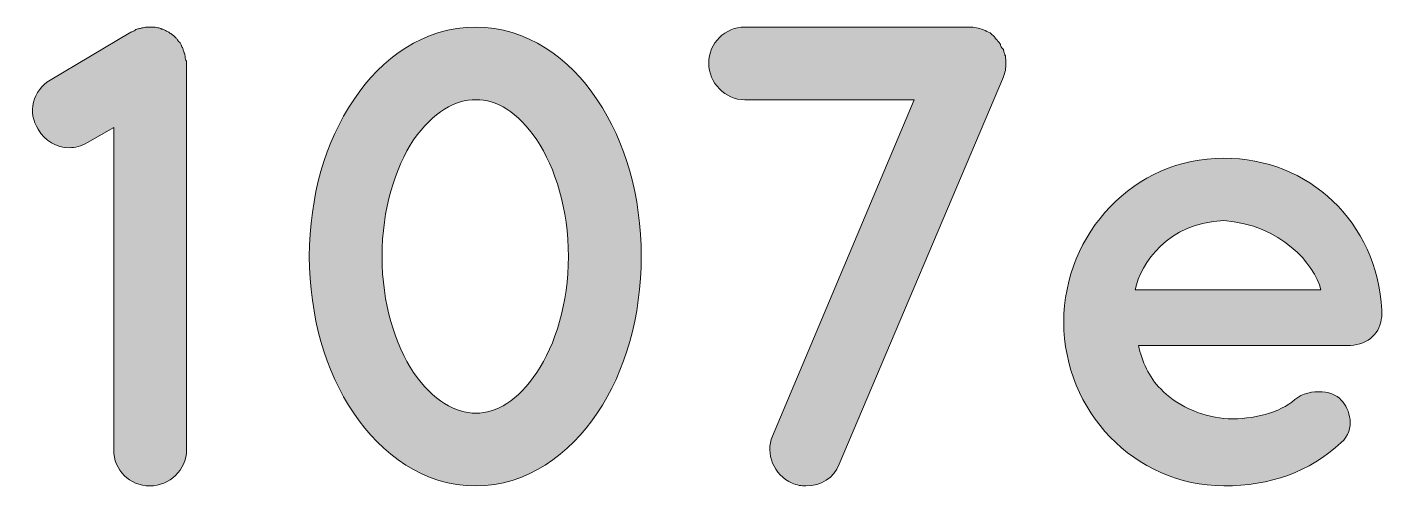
# Model space of a CAD drawing. Header units: inches. Extents: x 46 to 525, y 59 to 588.
# Drawn here: x 318.3 to 524.8, y 438.8 to 508.8 of the extents above; entities that cross this region are included whole.
import ezdxf

# ---------------------------------------------------------------- set-up
doc = ezdxf.new("R2010")
doc.units = ezdxf.units.IN
doc.header["$MEASUREMENT"] = 0
doc.layers.add('Layer 1', color=7, linetype='Continuous')

msp = doc.modelspace()

# ---------------------------------------------------------------- hatches: boundary and pattern name
at = {"layer": 'Layer 1', "true_color": 0xffffff}
h = msp.add_hatch(color=7, dxfattribs=at)
h.dxf.hatch_style = 2
edge = h.paths.add_edge_path()
edge.add_spline(control_points=[(342.61, 503.31), (342.61, 503.31), (342.61, 444.31), (342.61, 444.31), (342.61, 441.21), (340.01, 438.81), (337.01, 438.81), (333.91, 438.81), (331.51, 441.21), (331.51, 444.31), (331.51, 444.31), (331.51, 493.51), (331.51, 493.51), (331.51, 493.51), (327.51, 491.21), (327.51, 491.21), (326.61, 490.61), (325.61, 490.41), (324.71, 490.41), (322.8, 490.41), (321.01, 491.41), (320.01, 493.21), (318.3, 495.71), (319.21, 499.21), (321.8, 500.71), (321.8, 500.71), (334.11, 508.01), (334.11, 508.01), (334.21, 508.11), (334.41, 508.11), (334.51, 508.21), (334.71, 508.21), (334.81, 508.41), (335.01, 508.51), (335.21, 508.51), (335.41, 508.61), (335.61, 508.61), (335.71, 508.71), (335.91, 508.71), (336.01, 508.71), (336.21, 508.81), (336.51, 508.81), (336.71, 508.81), (336.81, 508.81), (336.91, 508.81), (337.01, 508.81), (337.01, 508.81), (337.11, 508.81), (337.11, 508.81), (337.41, 508.81), (337.61, 508.81), (337.81, 508.81), (337.91, 508.71), (338.11, 508.71), (338.21, 508.71), (338.51, 508.71), (338.61, 508.61), (338.81, 508.51), (338.91, 508.51), (339.11, 508.51), (339.21, 508.41), (339.51, 508.21), (339.61, 508.11), (339.81, 508.11), (339.91, 508.01), (340.01, 507.91), (340.21, 507.81), (340.31, 507.71), (340.51, 507.61), (340.61, 507.51), (340.81, 507.41), (340.91, 507.21), (341.01, 507.11), (341.11, 507.01), (341.21, 506.91), (341.31, 506.71), (341.41, 506.61), (341.61, 506.41), (341.71, 506.31), (341.71, 506.31), (341.81, 506.11), (341.81, 506.11), (341.81, 506.01), (341.91, 505.91), (341.91, 505.81), (342.01, 505.61), (342.11, 505.51), (342.11, 505.31), (342.21, 505.11), (342.21, 504.91), (342.31, 504.81), (342.31, 504.61), (342.41, 504.41), (342.41, 504.31), (342.41, 504.01), (342.41, 503.81), (342.61, 503.61), (342.61, 503.51), (342.61, 503.41), (342.61, 503.31)], knot_values=[0, 0, 0, 0, 1, 1, 1, 2, 2, 2, 3, 3, 3, 4, 4, 4, 5, 5, 5, 6, 6, 6, 7, 7, 7, 8, 8, 8, 9, 9, 9, 10, 10, 10, 11, 11, 11, 12, 12, 12, 13, 13, 13, 14, 14, 14, 15, 15, 15, 16, 16, 16, 17, 17, 17, 18, 18, 18, 19, 19, 19, 20, 20, 20, 21, 21, 21, 22, 22, 22, 23, 23, 23, 24, 24, 24, 25, 25, 25, 26, 26, 26, 27, 27, 27, 28, 28, 28, 29, 29, 29, 30, 30, 30, 31, 31, 31, 32, 32, 32, 33, 33, 33, 33], degree=3, periodic=1)
h = msp.add_hatch(color=7, dxfattribs=at)
h.dxf.hatch_style = 2
edge = h.paths.add_edge_path()
edge.add_spline(control_points=[(361.3, 473.81), (361.4, 483.01), (363.7, 491.31), (368.1, 497.71), (372.3, 504.11), (378.8, 508.81), (386.71, 508.81), (394.41, 508.81), (401.01, 504.11), (405.21, 497.71), (409.51, 491.31), (411.91, 483.01), (411.91, 473.81), (411.91, 464.71), (409.51, 456.31), (405.21, 449.91), (401.01, 443.61), (394.41, 438.81), (386.71, 438.81), (378.8, 438.81), (372.3, 443.61), (368.1, 449.91), (363.7, 456.31), (361.4, 464.71), (361.3, 473.81)], knot_values=[0, 0, 0, 0, 1, 1, 1, 2, 2, 2, 3, 3, 3, 4, 4, 4, 5, 5, 5, 6, 6, 6, 7, 7, 7, 8, 8, 8, 8], degree=3, periodic=1)
edge = h.paths.add_edge_path()
edge.add_spline(control_points=[(400.81, 473.81), (400.81, 481.01), (398.81, 487.31), (396.01, 491.61), (393.11, 495.81), (389.81, 497.81), (386.71, 497.71), (383.61, 497.81), (380.21, 495.81), (377.21, 491.61), (374.41, 487.31), (372.4, 481.01), (372.4, 473.81), (372.4, 466.71), (374.41, 460.31), (377.21, 456.11), (380.21, 451.81), (383.61, 449.91), (386.71, 449.91), (389.81, 449.91), (393.11, 451.81), (396.01, 456.11), (398.81, 460.31), (400.81, 466.71), (400.81, 473.81)], knot_values=[0, 0, 0, 0, 1, 1, 1, 2, 2, 2, 3, 3, 3, 4, 4, 4, 5, 5, 5, 6, 6, 6, 7, 7, 7, 8, 8, 8, 8], degree=3, periodic=1)
h = msp.add_hatch(color=7, dxfattribs=at)
h.dxf.hatch_style = 2
edge = h.paths.add_edge_path()
edge.add_spline(control_points=[(467.11, 501.21), (467.11, 501.21), (442.1, 442.11), (442.1, 442.11), (441.3, 440.01), (439.3, 438.81), (437, 438.81), (436.4, 438.81), (435.6, 438.91), (434.9, 439.21), (432.1, 440.51), (430.8, 443.71), (431.9, 446.41), (431.9, 446.41), (453.51, 497.71), (453.51, 497.71), (453.51, 497.71), (427.7, 497.71), (427.7, 497.71), (424.7, 497.71), (422.2, 500.31), (422.2, 503.31), (422.2, 506.41), (424.7, 508.81), (427.7, 508.81), (427.7, 508.81), (462.01, 508.81), (462.01, 508.81), (462.31, 508.81), (462.61, 508.81), (463.01, 508.71), (463.71, 508.61), (464.41, 508.21), (465.11, 507.91), (465.21, 507.81), (465.31, 507.71), (465.41, 507.61), (465.61, 507.51), (465.71, 507.41), (465.81, 507.21), (465.91, 507.01), (466.11, 506.91), (466.21, 506.81), (466.31, 506.61), (466.41, 506.51), (466.51, 506.41), (466.61, 506.31), (466.71, 506.01), (466.71, 505.91), (466.81, 505.71), (466.91, 505.61), (467.11, 505.41), (467.11, 505.31), (467.21, 505.01), (467.21, 504.91), (467.31, 504.71), (467.31, 504.61), (467.41, 504.41), (467.51, 503.71), (467.51, 502.91), (467.41, 502.21), (467.31, 501.81), (467.21, 501.51), (467.11, 501.21)], knot_values=[0, 0, 0, 0, 1, 1, 1, 2, 2, 2, 3, 3, 3, 4, 4, 4, 5, 5, 5, 6, 6, 6, 7, 7, 7, 8, 8, 8, 9, 9, 9, 10, 10, 10, 11, 11, 11, 12, 12, 12, 13, 13, 13, 14, 14, 14, 15, 15, 15, 16, 16, 16, 17, 17, 17, 18, 18, 18, 19, 19, 19, 20, 20, 20, 21, 21, 21, 21], degree=3, periodic=1)
h = msp.add_hatch(color=7, dxfattribs=at)
h.dxf.hatch_style = 2
edge = h.paths.add_edge_path()
edge.add_spline(control_points=[(476.3, 463.81), (476.4, 477.41), (487, 488.81), (500.7, 488.81), (513.71, 488.81), (524.01, 479.11), (524.81, 465.61), (524.81, 465.51), (524.81, 465.31), (524.81, 465.11), (524.81, 464.91), (524.81, 464.41), (524.71, 464.21), (524.41, 461.81), (522.3, 460.21), (519.51, 460.21), (519.51, 460.21), (487.7, 460.21), (487.7, 460.21), (488.2, 457.91), (489.3, 455.31), (491.1, 453.61), (493.2, 451.21), (497.2, 449.41), (500.7, 449.11), (504.3, 448.81), (508.6, 449.71), (511.1, 451.61), (513.2, 453.81), (517.3, 453.51), (518.6, 451.91), (519.91, 450.51), (520.91, 447.51), (518.6, 445.41), (513.71, 440.91), (507.8, 438.81), (500.7, 438.81), (487, 438.91), (476.4, 450.21), (476.3, 463.81)], knot_values=[0, 0, 0, 0, 1, 1, 1, 2, 2, 2, 3, 3, 3, 4, 4, 4, 5, 5, 5, 6, 6, 6, 7, 7, 7, 8, 8, 8, 9, 9, 9, 10, 10, 10, 11, 11, 11, 12, 12, 12, 13, 13, 13, 13], degree=3, periodic=1)
edge = h.paths.add_edge_path()
edge.add_spline(control_points=[(487.2, 468.71), (487.2, 468.71), (515.51, 468.71), (515.51, 468.71), (514.51, 472.71), (509.4, 478.61), (500.7, 479.31), (492.2, 478.91), (488, 472.81), (487.2, 468.71)], knot_values=[0, 0, 0, 0, 1, 1, 1, 2, 2, 2, 3, 3, 3, 3], degree=3, periodic=1)

# ---------------------------------------------------------------- linework, layer by layer
at = {"layer": 'Layer 1', "lineweight": 0}
for points, knots in [([(342.61, 503.31), (342.61, 503.31), (342.61, 444.31), (342.61, 444.31), (342.61, 441.21), (340.01, 438.81), (337.01, 438.81), (333.91, 438.81), (331.51, 441.21), (331.51, 444.31), (331.51, 444.31), (331.51, 493.51), (331.51, 493.51), (331.51, 493.51), (327.51, 491.21), (327.51, 491.21), (326.61, 490.61), (325.61, 490.41), (324.71, 490.41), (322.8, 490.41), (321.01, 491.41), (320.01, 493.21), (318.3, 495.71), (319.21, 499.21), (321.8, 500.71), (321.8, 500.71), (334.11, 508.01), (334.11, 508.01), (334.21, 508.11), (334.41, 508.11), (334.51, 508.21), (334.71, 508.21), (334.81, 508.41), (335.01, 508.51), (335.21, 508.51), (335.41, 508.61), (335.61, 508.61), (335.71, 508.71), (335.91, 508.71), (336.01, 508.71), (336.21, 508.81), (336.51, 508.81), (336.71, 508.81), (336.81, 508.81), (336.91, 508.81), (337.01, 508.81), (337.01, 508.81), (337.11, 508.81), (337.11, 508.81), (337.41, 508.81), (337.61, 508.81), (337.81, 508.81), (337.91, 508.71), (338.11, 508.71), (338.21, 508.71), (338.51, 508.71), (338.61, 508.61), (338.81, 508.51), (338.91, 508.51), (339.11, 508.51), (339.21, 508.41), (339.51, 508.21), (339.61, 508.11), (339.81, 508.11), (339.91, 508.01), (340.01, 507.91), (340.21, 507.81), (340.31, 507.71), (340.51, 507.61), (340.61, 507.51), (340.81, 507.41), (340.91, 507.21), (341.01, 507.11), (341.11, 507.01), (341.21, 506.91), (341.31, 506.71), (341.41, 506.61), (341.61, 506.41), (341.71, 506.31), (341.71, 506.31), (341.81, 506.11), (341.81, 506.11), (341.81, 506.01), (341.91, 505.91), (341.91, 505.81), (342.01, 505.61), (342.11, 505.51), (342.11, 505.31), (342.21, 505.11), (342.21, 504.91), (342.31, 504.81), (342.31, 504.61), (342.41, 504.41), (342.41, 504.31), (342.41, 504.01), (342.41, 503.81), (342.61, 503.61), (342.61, 503.51), (342.61, 503.41), (342.61, 503.31)], [0, 0, 0, 0, 1, 1, 1, 2, 2, 2, 3, 3, 3, 4, 4, 4, 5, 5, 5, 6, 6, 6, 7, 7, 7, 8, 8, 8, 9, 9, 9, 10, 10, 10, 11, 11, 11, 12, 12, 12, 13, 13, 13, 14, 14, 14, 15, 15, 15, 16, 16, 16, 17, 17, 17, 18, 18, 18, 19, 19, 19, 20, 20, 20, 21, 21, 21, 22, 22, 22, 23, 23, 23, 24, 24, 24, 25, 25, 25, 26, 26, 26, 27, 27, 27, 28, 28, 28, 29, 29, 29, 30, 30, 30, 31, 31, 31, 32, 32, 32, 33, 33, 33, 33]), ([(361.3, 473.81), (361.4, 483.01), (363.7, 491.31), (368.1, 497.71), (372.3, 504.11), (378.8, 508.81), (386.71, 508.81), (394.41, 508.81), (401.01, 504.11), (405.21, 497.71), (409.51, 491.31), (411.91, 483.01), (411.91, 473.81), (411.91, 464.71), (409.51, 456.31), (405.21, 449.91), (401.01, 443.61), (394.41, 438.81), (386.71, 438.81), (378.8, 438.81), (372.3, 443.61), (368.1, 449.91), (363.7, 456.31), (361.4, 464.71), (361.3, 473.81)], [0, 0, 0, 0, 1, 1, 1, 2, 2, 2, 3, 3, 3, 4, 4, 4, 5, 5, 5, 6, 6, 6, 7, 7, 7, 8, 8, 8, 8]), ([(467.11, 501.21), (467.11, 501.21), (442.1, 442.11), (442.1, 442.11), (441.3, 440.01), (439.3, 438.81), (437, 438.81), (436.4, 438.81), (435.6, 438.91), (434.9, 439.21), (432.1, 440.51), (430.8, 443.71), (431.9, 446.41), (431.9, 446.41), (453.51, 497.71), (453.51, 497.71), (453.51, 497.71), (427.7, 497.71), (427.7, 497.71), (424.7, 497.71), (422.2, 500.31), (422.2, 503.31), (422.2, 506.41), (424.7, 508.81), (427.7, 508.81), (427.7, 508.81), (462.01, 508.81), (462.01, 508.81), (462.31, 508.81), (462.61, 508.81), (463.01, 508.71), (463.71, 508.61), (464.41, 508.21), (465.11, 507.91), (465.21, 507.81), (465.31, 507.71), (465.41, 507.61), (465.61, 507.51), (465.71, 507.41), (465.81, 507.21), (465.91, 507.01), (466.11, 506.91), (466.21, 506.81), (466.31, 506.61), (466.41, 506.51), (466.51, 506.41), (466.61, 506.31), (466.71, 506.01), (466.71, 505.91), (466.81, 505.71), (466.91, 505.61), (467.11, 505.41), (467.11, 505.31), (467.21, 505.01), (467.21, 504.91), (467.31, 504.71), (467.31, 504.61), (467.41, 504.41), (467.51, 503.71), (467.51, 502.91), (467.41, 502.21), (467.31, 501.81), (467.21, 501.51), (467.11, 501.21)], [0, 0, 0, 0, 1, 1, 1, 2, 2, 2, 3, 3, 3, 4, 4, 4, 5, 5, 5, 6, 6, 6, 7, 7, 7, 8, 8, 8, 9, 9, 9, 10, 10, 10, 11, 11, 11, 12, 12, 12, 13, 13, 13, 14, 14, 14, 15, 15, 15, 16, 16, 16, 17, 17, 17, 18, 18, 18, 19, 19, 19, 20, 20, 20, 21, 21, 21, 21]), ([(400.81, 473.81), (400.81, 481.01), (398.81, 487.31), (396.01, 491.61), (393.11, 495.81), (389.81, 497.81), (386.71, 497.71), (383.61, 497.81), (380.21, 495.81), (377.21, 491.61), (374.41, 487.31), (372.4, 481.01), (372.4, 473.81), (372.4, 466.71), (374.41, 460.31), (377.21, 456.11), (380.21, 451.81), (383.61, 449.91), (386.71, 449.91), (389.81, 449.91), (393.11, 451.81), (396.01, 456.11), (398.81, 460.31), (400.81, 466.71), (400.81, 473.81)], [0, 0, 0, 0, 1, 1, 1, 2, 2, 2, 3, 3, 3, 4, 4, 4, 5, 5, 5, 6, 6, 6, 7, 7, 7, 8, 8, 8, 8]), ([(476.3, 463.81), (476.4, 477.41), (487, 488.81), (500.7, 488.81), (513.71, 488.81), (524.01, 479.11), (524.81, 465.61), (524.81, 465.51), (524.81, 465.31), (524.81, 465.11), (524.81, 464.91), (524.81, 464.41), (524.71, 464.21), (524.41, 461.81), (522.3, 460.21), (519.51, 460.21), (519.51, 460.21), (487.7, 460.21), (487.7, 460.21), (488.2, 457.91), (489.3, 455.31), (491.1, 453.61), (493.2, 451.21), (497.2, 449.41), (500.7, 449.11), (504.3, 448.81), (508.6, 449.71), (511.1, 451.61), (513.2, 453.81), (517.3, 453.51), (518.6, 451.91), (519.91, 450.51), (520.91, 447.51), (518.6, 445.41), (513.71, 440.91), (507.8, 438.81), (500.7, 438.81), (487, 438.91), (476.4, 450.21), (476.3, 463.81)], [0, 0, 0, 0, 1, 1, 1, 2, 2, 2, 3, 3, 3, 4, 4, 4, 5, 5, 5, 6, 6, 6, 7, 7, 7, 8, 8, 8, 9, 9, 9, 10, 10, 10, 11, 11, 11, 12, 12, 12, 13, 13, 13, 13]), ([(487.2, 468.71), (487.2, 468.71), (515.51, 468.71), (515.51, 468.71), (514.51, 472.71), (509.4, 478.61), (500.7, 479.31), (492.2, 478.91), (488, 472.81), (487.2, 468.71)], [0, 0, 0, 0, 1, 1, 1, 2, 2, 2, 3, 3, 3, 3])]:
    msp.add_open_spline(points, degree=3, knots=knots, dxfattribs=at)

doc.saveas('drawing.dxf')
